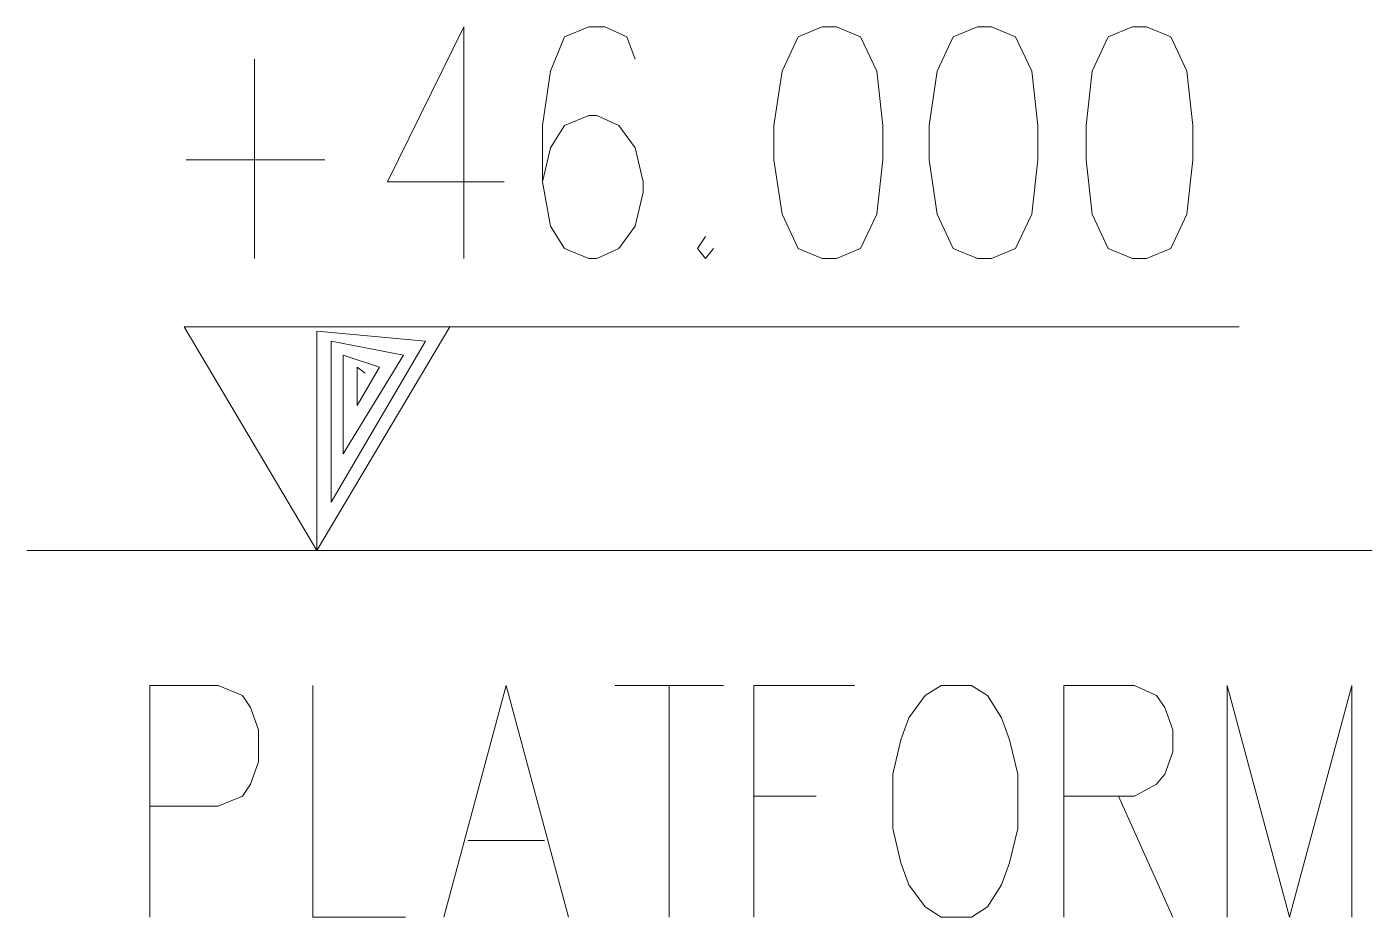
# Model space of a CAD drawing. Header units: millimetres. Extents: x 0 to 588, y 0 to 874.
# Drawn here: x 353.63 to 367.77, y 202.14 to 211.5 of the extents above; entities that cross this region are included whole.
import ezdxf

# ---------------------------------------------------------------- set-up
doc = ezdxf.new("R2010")
doc.units = ezdxf.units.MM
doc.layers.get('0').update_dxf_attribs({"lineweight": 18})

msp = doc.modelspace()

# ---------------------------------------------------------------- linework, layer by layer
at = {"color": 0, "lineweight": 0}
for points in [[(358.225, 211.497), (357.42, 209.868), (358.648, 209.868)], [(358.225, 211.497), (358.225, 209.063)], [(360.024, 211.159), (359.939, 211.392), (359.706, 211.497), (359.537, 211.497), (359.283, 211.392), (359.135, 211.032), (359.05, 210.46), (359.05, 209.868), (359.135, 209.402), (359.283, 209.169), (359.537, 209.063), (359.622, 209.063), (359.854, 209.169), (360.024, 209.402), (360.108, 209.762), (360.108, 209.868), (360.024, 210.227), (359.854, 210.46), (359.622, 210.566), (359.537, 210.566), (359.283, 210.46), (359.135, 210.227), (359.05, 209.868)], [(356.023, 211.159), (356.023, 209.063)], [(355.304, 210.1), (356.764, 210.1)], [(360.765, 209.296), (360.68, 209.169), (360.765, 209.063), (360.849, 209.169)], [(358.077, 208.344), (356.68, 205.994), (355.283, 208.344), (356.68, 208.344)], [(356.68, 208.344), (366.374, 208.344)], [(356.68, 205.994), (356.68, 208.301), (357.822, 208.195), (356.828, 206.502), (356.828, 208.195), (357.59, 208.047), (356.955, 207.01), (356.955, 208.047), (357.336, 207.92), (357.103, 207.518), (357.103, 207.92), (357.188, 207.857)], [(353.632, 205.994), (367.771, 205.994)], [(354.923, 202.142), (354.923, 204.576), (355.642, 204.576), (355.896, 204.47), (355.981, 204.343), (356.066, 204.11), (356.066, 203.772), (355.981, 203.539), (355.896, 203.412), (355.642, 203.306), (354.923, 203.306)], [(356.637, 204.576), (356.637, 202.142), (357.611, 202.142)], [(358.013, 202.142), (358.669, 204.576), (359.325, 202.142)], [(359.812, 204.576), (360.955, 204.576)], [(360.384, 204.576), (360.384, 202.142)], [(361.273, 202.142), (361.273, 204.576), (362.331, 204.576)], [(364.532, 202.142), (364.532, 204.576), (365.273, 204.576), (365.506, 204.47), (365.591, 204.343), (365.675, 204.11), (365.675, 203.877), (365.591, 203.644), (365.506, 203.539), (365.273, 203.412), (364.532, 203.412)], [(366.247, 202.142), (366.247, 204.576), (366.903, 202.142), (367.559, 204.576), (367.559, 202.142)], [(361.273, 203.412), (361.929, 203.412)], [(365.104, 203.412), (365.675, 202.142)], [(358.267, 202.946), (359.071, 202.946)]]:
    msp.add_lwpolyline(points, dxfattribs=at)
for points in [[(361.992, 211.497), (361.738, 211.392), (361.569, 211.032), (361.484, 210.46), (361.484, 210.1), (361.569, 209.529), (361.738, 209.169), (361.992, 209.063), (362.14, 209.063), (362.394, 209.169), (362.564, 209.529), (362.627, 210.1), (362.627, 210.46), (362.564, 211.032), (362.394, 211.392), (362.14, 211.497)], [(363.622, 211.497), (363.368, 211.392), (363.199, 211.032), (363.114, 210.46), (363.114, 210.1), (363.199, 209.529), (363.368, 209.169), (363.622, 209.063), (363.77, 209.063), (364.024, 209.169), (364.194, 209.529), (364.257, 210.1), (364.257, 210.46), (364.194, 211.032), (364.024, 211.392), (363.77, 211.497)], [(365.252, 211.497), (364.998, 211.392), (364.829, 211.032), (364.765, 210.46), (364.765, 210.1), (364.829, 209.529), (364.998, 209.169), (365.252, 209.063), (365.4, 209.063), (365.654, 209.169), (365.824, 209.529), (365.887, 210.1), (365.887, 210.46), (365.824, 211.032), (365.654, 211.392), (365.4, 211.497)], [(363.241, 204.576), (363.072, 204.47), (362.902, 204.237), (362.818, 204.004), (362.733, 203.644), (362.733, 203.073), (362.818, 202.713), (362.902, 202.48), (363.072, 202.248), (363.241, 202.142), (363.559, 202.142), (363.728, 202.248), (363.876, 202.48), (363.961, 202.713), (364.046, 203.073), (364.046, 203.644), (363.961, 204.004), (363.876, 204.237), (363.728, 204.47), (363.559, 204.576)]]:
    msp.add_lwpolyline(points, close=True, dxfattribs=at)

doc.saveas('drawing.dxf')
